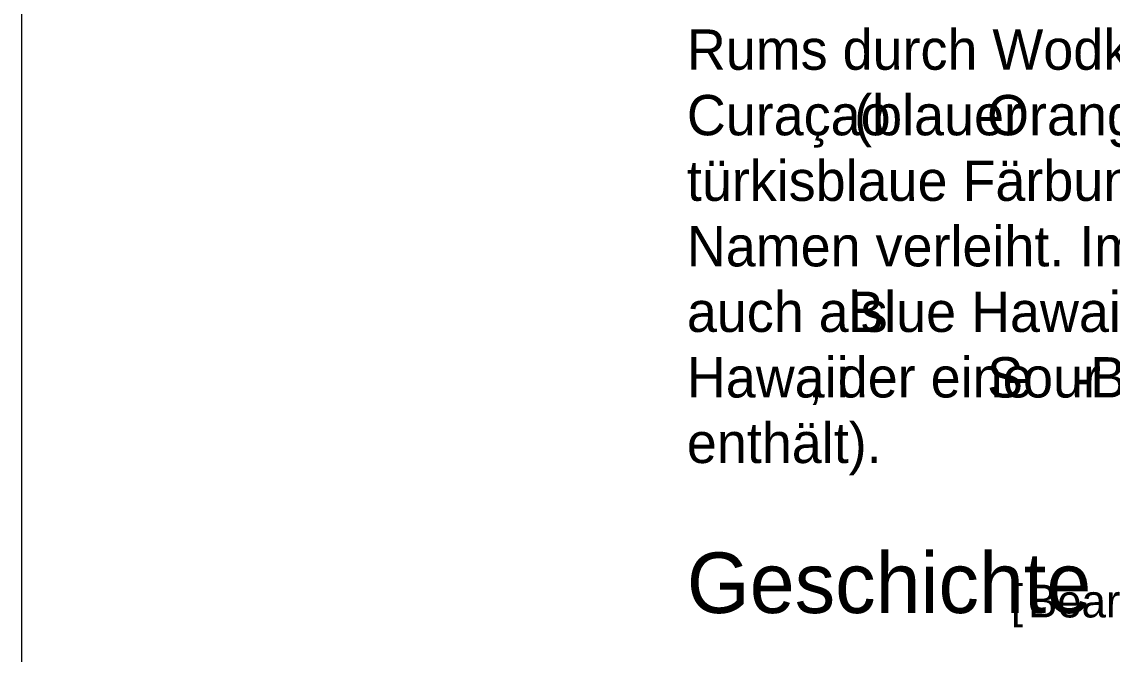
# Model space of a CAD drawing. Extents: x 0 to 1501, y 0 to 1747.
# Drawn here: x 0 to 432.8, y 1178 to 1428.9 of the extents above; entities that cross this region are included whole.
import ezdxf

# ---------------------------------------------------------------- set-up
doc = ezdxf.new("R2010")
doc.units = 0
doc.layers.get('0').update_dxf_attribs({"lineweight": 0})
doc.styles.add('Linux Libertine', font='Linux Libertine.ttf')

msp = doc.modelspace()

# ---------------------------------------------------------------- linework, layer by layer
at = {"true_color": 0xf8f9fa}
msp.add_lwpolyline([(0, 1747), (1280, 1747), (1280, 1027), (0, 1027), (0, 1747)], dxfattribs=at)
at = {"true_color": 0xffffff}
msp.add_lwpolyline([(0, 1681), (1280, 1681), (1280, -0.03), (0, -0.03), (0, 1681)], dxfattribs=at)

# ---------------------------------------------------------------- texts
at = {"true_color": 0x202122}
for s, p in [('Rums durch Wodka ersetzt und zusätzlich ein Schuss ', (264, 1409.86)), (' (blauer ', (324.48, 1383.86)), ('türkisblaue Färbung eines Schwimmbeckens und damit seinen', (264, 1357.86)), ('Namen verleiht. Im englischsprachigen Raum ist der Cocktail', (264, 1331.86)), ('auch als ', (264, 1305.86)), ('Blue Hawaiian', (328.05, 1305.86)), ('Hawaii', (264, 1279.86)), (', der eine ', (312.02, 1279.86)), ('-Basis hat und keine Kokosnusscreme', (416.97, 1279.86)), ('enthält).', (264, 1253.86))]:
    msp.add_text(s, height=16, dxfattribs=at).set_placement(p)
at = {"true_color": 0x3366cc}
for s, height, p in [('Curaçao', 16, (264, 1383.86)), ('Orangenlikör', 16, (383.19, 1383.86)), ('Sour', 16, (383.17, 1279.86)), ('Bearbeiten', 13, (399.42, 1192.61))]:
    msp.add_text(s, height=height, dxfattribs=at).set_placement(p)
at = {"true_color": 0x101418, "style": 'Linux Libertine'}
msp.add_text('Geschichte', height=24, dxfattribs=at).set_placement((264, 1194.36))
at = {"true_color": 0x54595d}
msp.add_text('[', height=13, dxfattribs=at).set_placement((392.55, 1192.61))

doc.saveas('drawing.dxf')
